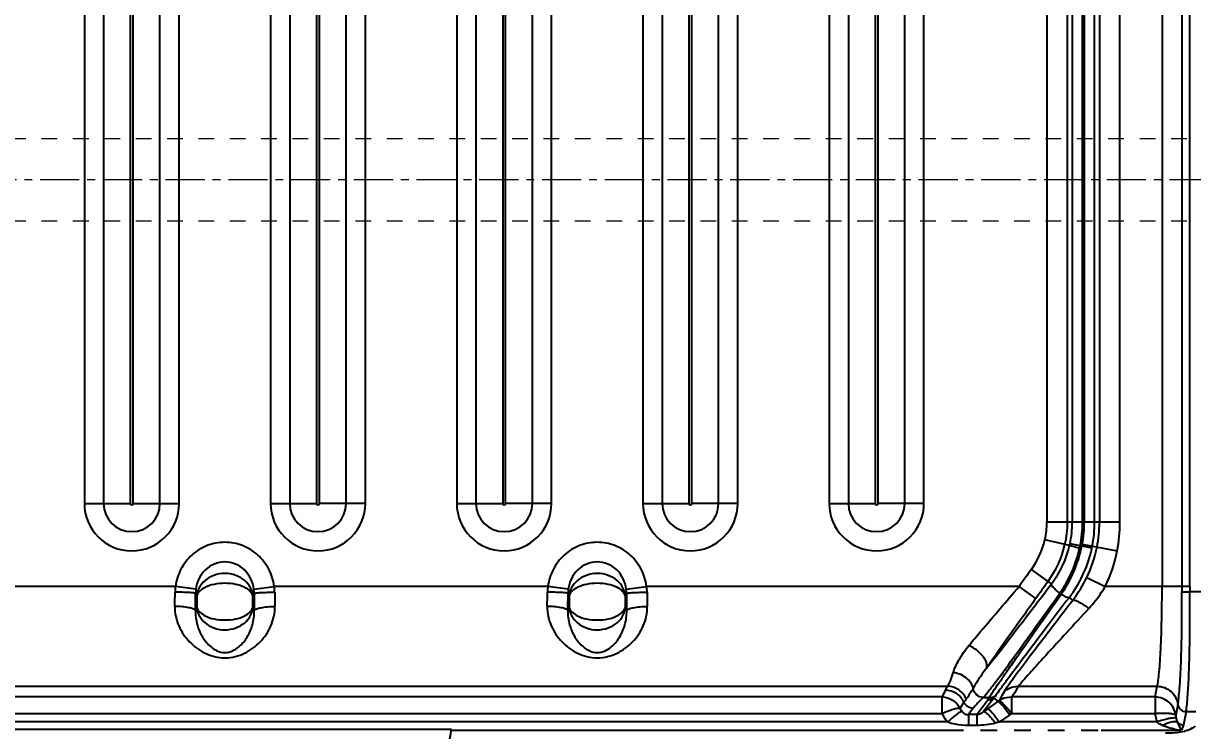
# Model space of a CAD drawing. Header units: millimetres. Extents: x 4797 to 6967, y -10922 to -3169.
# Drawn here: x 5606.8 to 5720.4, y -5954.5 to -5885.8 of the extents above; entities that cross this region are included whole.
import ezdxf

# ---------------------------------------------------------------- set-up
doc = ezdxf.new("R2010")
doc.units = ezdxf.units.MM
doc.header["$LTSCALE"] = 16.335
doc.header["$PDMODE"] = 3
doc.header["$PDSIZE"] = 0.3125
doc.linetypes.add('CENTER', pattern=[0.6, 0.375, -0.075, 0.075, -0.075])
doc.linetypes.add('HIDDEN', pattern=[0.2, 0.1, -0.1])
doc.layers.get('0').update_dxf_attribs({"linetype": 'CONTINUOUS'})
doc.layers.get('Defpoints').update_dxf_attribs({"linetype": 'CONTINUOUS'})
doc.layers.add('cool', color=153, linetype='HIDDEN', lineweight=9)
doc.layers.add('DEFAULT_2', color=8, linetype='HIDDEN')
doc.styles.get("Standard").update_dxf_attribs({"font": 'txt', "width": 0.8})
doc.dimstyles.new('ISO-25', dxfattribs={"dimtxt": 8, "dimasz": 6, "dimexe": 0, "dimexo": 0, "dimgap": 0, "dimtad": 1, "dimdsep": 46, "dimtxsty": 'Standard', "dimcen": 0, "dimclrd": 4, "dimclre": 4, "dimclrt": 6, "dimazin": 0, "dimtfac": 1, "dimtofl": 0, "dimtmove": 0, "dimatfit": 3, "dimfxl": 0, "dimarcsym": 0})

# ---------------------------------------------------------------- blocks, each defined once
blk = doc.blocks.new('147')
at = {"layer": 'cool', "ltscale": 0.932966}
for p, q in [((229.57, -3849.57), (-211.77, -3849.57)), ((229.57, -3857.57), (-211.77, -3857.57))]:
    blk.add_line(p, q, dxfattribs=at)
at = {"layer": 'cool', "color": 1, "linetype": 'CENTER', "ltscale": 0.621977}
blk.add_line((243.9, -3853.57), (-226.1, -3853.57), dxfattribs=at)
blk = doc.blocks.new('*D141')
at = {"color": 4, "lineweight": -2, "transparency": 16777216}
for p, q in [((5580.38, -5964.99), (5770.74, -5964.99)), ((5770.74, -5964.99), (5782.74, -5966.99)), ((5782.74, -5966.99), (5805.14, -5966.99))]:
    blk.add_line(p, q, dxfattribs=at)
at = {"layer": 'Defpoints', "color": 0, "transparency": 16777216}
for p in [(5553.98, -5857.99), (5580.38, -5964.99)]:
    blk.add_point(p, dxfattribs=at)
at = {"color": 6, "transparency": 16777216, "insert": (5799.94, -5963.99), "char_height": 6, "attachment_point": 5, "bg_fill": 3, "box_fill_scale": 1.1, "bg_fill_color": 256, "bg_fill_true_color": 13158600, "bg_fill_transparency": 0}
blk.add_mtext('107', dxfattribs=at)
at = {"layer": 'Defpoints', "color": 0, "transparency": 16777216}
blk.add_point((5794.74, -5966.99), dxfattribs=at)
blk = doc.blocks.new('*D203')
at = {"color": 4, "lineweight": -2, "transparency": 16777216}
blk.add_line((5741.1, -5982.99), (5805.94, -5982.99), dxfattribs=at)
at = {"layer": 'Defpoints', "color": 0, "transparency": 16777216}
for p in [(5553.98, -5857.99), (5741.1, -5982.99)]:
    blk.add_point(p, dxfattribs=at)
at = {"color": 6, "transparency": 16777216, "insert": (5800.34, -5979.99), "char_height": 6, "attachment_point": 5, "bg_fill": 3, "box_fill_scale": 1.1, "bg_fill_color": 256, "bg_fill_true_color": 13158600, "bg_fill_transparency": 0}
blk.add_mtext('125', dxfattribs=at)
at = {"layer": 'Defpoints', "color": 0, "transparency": 16777216}
blk.add_point((5794.74, -5982.99), dxfattribs=at)
blk = doc.blocks.new('*D204')
at = {"color": 4, "lineweight": -2, "transparency": 16777216}
blk.add_line((5767.78, -6017.99), (5805.14, -6017.99), dxfattribs=at)
at = {"layer": 'Defpoints', "color": 0, "transparency": 16777216}
for p in [(5553.98, -5857.99), (5767.78, -6017.99)]:
    blk.add_point(p, dxfattribs=at)
at = {"color": 6, "transparency": 16777216, "insert": (5799.94, -6014.99), "char_height": 6, "attachment_point": 5, "bg_fill": 3, "box_fill_scale": 1.1, "bg_fill_color": 256, "bg_fill_true_color": 13158600, "bg_fill_transparency": 0}
blk.add_mtext('160', dxfattribs=at)
at = {"layer": 'Defpoints', "color": 0, "transparency": 16777216}
blk.add_point((5794.74, -6017.99), dxfattribs=at)
blk = doc.blocks.new('*D144')
at = {"color": 4, "lineweight": -2, "transparency": 16777216}
blk.add_line((5635.98, -5969.39), (5635.98, -6061.81), dxfattribs=at)
at = {"layer": 'Defpoints', "color": 0, "transparency": 16777216}
for p in [(5553.98, -5857.99), (5635.98, -5969.39)]:
    blk.add_point(p, dxfattribs=at)
at = {"color": 6, "transparency": 16777216, "insert": (5632.98, -6057.81), "char_height": 6, "attachment_point": 5, "rotation": 90, "bg_fill": 3, "box_fill_scale": 1.1, "bg_fill_color": 256, "bg_fill_true_color": 13158600, "bg_fill_transparency": 0}
blk.add_mtext('82', dxfattribs=at)
at = {"layer": 'Defpoints', "color": 0, "transparency": 16777216}
blk.add_point((5635.98, -6053.81), dxfattribs=at)
blk = doc.blocks.new('*D145')
at = {"color": 4, "lineweight": -2, "transparency": 16777216}
blk.add_line((5703.98, -5967.89), (5703.98, -6064.21), dxfattribs=at)
at = {"layer": 'Defpoints', "color": 0, "transparency": 16777216}
for p in [(5553.98, -5857.99), (5703.98, -5967.89)]:
    blk.add_point(p, dxfattribs=at)
at = {"color": 6, "transparency": 16777216, "insert": (5700.98, -6059.01), "char_height": 6, "attachment_point": 5, "rotation": 90, "bg_fill": 3, "box_fill_scale": 1.1, "bg_fill_color": 256, "bg_fill_true_color": 13158600, "bg_fill_transparency": 0}
blk.add_mtext('150', dxfattribs=at)
at = {"layer": 'Defpoints', "color": 0, "transparency": 16777216}
blk.add_point((5703.98, -6053.81), dxfattribs=at)
blk = doc.blocks.new('*D205')
at = {"color": 4, "lineweight": -2, "transparency": 16777216}
blk.add_line((5758.98, -6014.88), (5758.98, -6065.81), dxfattribs=at)
at = {"layer": 'Defpoints', "color": 0, "transparency": 16777216}
for p in [(5553.98, -5857.99), (5758.98, -6014.88)]:
    blk.add_point(p, dxfattribs=at)
at = {"color": 6, "transparency": 16777216, "insert": (5755.98, -6059.81), "char_height": 6, "attachment_point": 5, "rotation": 90, "bg_fill": 3, "box_fill_scale": 1.1, "bg_fill_color": 256, "bg_fill_true_color": 13158600, "bg_fill_transparency": 0}
blk.add_mtext('205', dxfattribs=at)
at = {"layer": 'Defpoints', "color": 0, "transparency": 16777216}
blk.add_point((5758.98, -6053.81), dxfattribs=at)
blk = doc.blocks.new('*D175')
at = {"color": 4, "lineweight": -2, "transparency": 16777216}
for p, q in [((5771.06, -5963.49), (5783.06, -5957.64)), ((5783.06, -5957.64), (5811.86, -5957.64)), ((5708.38, -5963.49), (5771.06, -5963.49))]:
    blk.add_line(p, q, dxfattribs=at)
at = {"layer": 'Defpoints', "color": 0, "transparency": 16777216}
for p in [(5553.98, -5857.99), (5708.38, -5963.49)]:
    blk.add_point(p, dxfattribs=at)
at = {"color": 6, "transparency": 16777216, "insert": (5803.46, -5954.64), "char_height": 6, "attachment_point": 5, "bg_fill": 3, "box_fill_scale": 1.1, "bg_fill_color": 256, "bg_fill_true_color": 13158600, "bg_fill_transparency": 0}
blk.add_mtext('105.5', dxfattribs=at)
at = {"layer": 'Defpoints', "color": 0, "transparency": 16777216}
blk.add_point((5795.06, -5957.64), dxfattribs=at)
blk = doc.blocks.new('*D192')
at = {"color": 4, "lineweight": -2, "transparency": 16777216}
blk.add_line((5765.59, -5900.99), (5802.74, -5900.99), dxfattribs=at)
at = {"layer": 'Defpoints', "color": 0, "transparency": 16777216}
for p in [(5553.98, -5857.99), (5765.59, -5900.99)]:
    blk.add_point(p, dxfattribs=at)
at = {"color": 6, "transparency": 16777216, "insert": (5798.74, -5897.99), "char_height": 6, "attachment_point": 5, "bg_fill": 3, "box_fill_scale": 1.1, "bg_fill_color": 256, "bg_fill_true_color": 13158600, "bg_fill_transparency": 0}
blk.add_mtext('43', dxfattribs=at)
at = {"layer": 'Defpoints', "color": 0, "transparency": 16777216}
blk.add_point((5794.74, -5900.99), dxfattribs=at)
blk = doc.blocks.new('*D193')
at = {"color": 4, "lineweight": -2, "transparency": 16777216}
blk.add_line((5734.88, -5927.99), (5801.94, -5927.99), dxfattribs=at)
at = {"layer": 'Defpoints', "color": 0, "transparency": 16777216}
for p in [(5553.98, -5857.99), (5734.88, -5927.99)]:
    blk.add_point(p, dxfattribs=at)
at = {"color": 6, "transparency": 16777216, "insert": (5798.34, -5924.99), "char_height": 6, "attachment_point": 5, "bg_fill": 3, "box_fill_scale": 1.1, "bg_fill_color": 256, "bg_fill_true_color": 13158600, "bg_fill_transparency": 0}
blk.add_mtext('70', dxfattribs=at)
at = {"layer": 'Defpoints', "color": 0, "transparency": 16777216}
blk.add_point((5794.74, -5927.99), dxfattribs=at)
blk = doc.blocks.new('*D194')
at = {"color": 4, "lineweight": -2, "transparency": 16777216}
for p, q in [((5730.48, -5887.39), (5730.48, -6029.81)), ((5730.48, -6029.81), (5731.98, -6041.81)), ((5731.98, -6041.81), (5731.98, -6071.41))]:
    blk.add_line(p, q, dxfattribs=at)
at = {"layer": 'Defpoints', "color": 0, "transparency": 16777216}
for p in [(5553.98, -5857.99), (5730.48, -5887.39)]:
    blk.add_point(p, dxfattribs=at)
at = {"color": 6, "transparency": 16777216, "insert": (5728.98, -6062.61), "char_height": 6, "attachment_point": 5, "rotation": 90, "bg_fill": 3, "box_fill_scale": 1.1, "bg_fill_color": 256, "bg_fill_true_color": 13158600, "bg_fill_transparency": 0}
blk.add_mtext('176.5', dxfattribs=at)
at = {"layer": 'Defpoints', "color": 0, "transparency": 16777216}
blk.add_point((5731.98, -6053.81), dxfattribs=at)

msp = doc.modelspace()

# ---------------------------------------------------------------- linework, layer by layer
at = {"color": 7, "linetype": 'Continuous'}
for p, q in [((5612.693, -5788.732), (5612.693, -5932.447)), ((5614.558, -5788.732), (5614.558, -5932.447)), ((5617.156, -5788.732), (5617.156, -5932.447)), ((5617.443, -5932.447), (5617.443, -5788.732)), ((5620.041, -5932.447), (5620.041, -5788.732)), ((5621.905, -5932.447), (5621.905, -5788.732)), ((5630.783, -5788.732), (5630.783, -5932.447)), ((5632.648, -5788.732), (5632.648, -5932.447)), ((5635.246, -5788.732), (5635.246, -5932.447)), ((5635.533, -5932.447), (5635.533, -5788.732)), ((5638.131, -5932.447), (5638.131, -5788.732)), ((5639.995, -5932.447), (5639.995, -5788.732)), ((5648.873, -5788.732), (5648.873, -5932.447)), ((5650.738, -5788.732), (5650.738, -5932.447)), ((5653.336, -5788.732), (5653.336, -5932.447)), ((5653.623, -5932.447), (5653.623, -5788.732)), ((5656.221, -5932.447), (5656.221, -5788.732)), ((5658.085, -5932.447), (5658.085, -5788.732)), ((5666.963, -5788.732), (5666.963, -5932.447)), ((5668.828, -5788.732), (5668.828, -5932.447)), ((5671.426, -5788.732), (5671.426, -5932.447)), ((5671.713, -5932.447), (5671.713, -5788.732)), ((5674.311, -5932.447), (5674.311, -5788.732)), ((5676.175, -5932.447), (5676.175, -5788.732)), ((5685.053, -5788.732), (5685.053, -5932.447)), ((5686.918, -5788.732), (5686.918, -5932.447)), ((5689.516, -5788.732), (5689.516, -5932.447)), ((5689.803, -5932.447), (5689.803, -5788.732)), ((5692.401, -5932.447), (5692.401, -5788.732)), ((5694.265, -5932.447), (5694.265, -5788.732)), ((5717.399, -5792.451), (5717.399, -5940.514)), ((5719.325, -5792.451), (5719.325, -5940.514)), ((5720.096, -5940.514), (5720.096, -5792.451)), ((5706.209, -5793.757), (5706.209, -5934.276)), ((5708.211, -5934.276), (5708.211, -5793.757)), ((5708.674, -5793.757), (5708.674, -5934.276)), ((5709.675, -5934.276), (5709.675, -5793.757)), ((5709.843, -5793.757), (5709.843, -5934.276)), ((5710.844, -5934.276), (5710.844, -5793.757)), ((5711.307, -5793.757), (5711.307, -5934.276)), ((5713.309, -5934.276), (5713.309, -5793.757)), ((5612.693, -5932.447), (5617.156, -5932.447)), ((5617.443, -5932.447), (5621.905, -5932.447)), ((5630.783, -5932.447), (5635.246, -5932.447)), ((5639.995, -5932.447), (5635.533, -5932.447)), ((5648.873, -5932.447), (5653.336, -5932.447)), ((5658.085, -5932.447), (5653.623, -5932.447)), ((5666.963, -5932.447), (5671.426, -5932.447)), ((5676.175, -5932.447), (5671.713, -5932.447)), ((5685.053, -5932.447), (5689.516, -5932.447)), ((5694.265, -5932.447), (5689.803, -5932.447)), ((5709.675, -5934.276), (5706.209, -5934.276)), ((5713.309, -5934.276), (5709.843, -5934.276)), ((5708.411, -5936.551), (5706.011, -5935.989)), ((5709.433, -5936.57), (5708.454, -5936.36)), ((5709.64, -5936.394), (5713.043, -5937.054)), ((5709.604, -5936.57), (5709.433, -5936.57)), ((5709.604, -5936.57), (5710.584, -5936.777)), ((5706.652, -5940.267), (5704.704, -5938.854)), ((5710.085, -5939.635), (5711.884, -5940.514)), ((5621.552, -5940.514), (5594.957, -5940.514)), ((5623.53, -5940.78), (5621.552, -5940.514)), ((5629.158, -5940.78), (5631.137, -5940.514)), ((5657.732, -5940.514), (5631.137, -5940.514)), ((5659.71, -5940.78), (5657.732, -5940.514)), ((5665.338, -5940.78), (5667.317, -5940.514)), ((5703.51, -5940.514), (5667.317, -5940.514)), ((5705.141, -5941.676), (5703.51, -5940.514)), ((5720.096, -5940.514), (5711.884, -5940.514)), ((5719.327, -5941.043), (5720.099, -5941.034)), ((5721.16, -5941.034), (5720.097, -5941.034)), ((5623.613, -5941.474), (5623.507, -5941.19)), ((5623.613, -5941.474), (5623.613, -5942.515)), ((5629.181, -5941.19), (5629.076, -5941.474)), ((5629.076, -5942.515), (5629.076, -5941.474)), ((5659.793, -5941.474), (5659.687, -5941.19)), ((5659.793, -5941.474), (5659.793, -5942.515)), ((5665.361, -5941.19), (5665.256, -5941.474)), ((5665.256, -5942.515), (5665.256, -5941.474)), ((5708.722, -5941.84), (5708.389, -5941.576)), ((5623.489, -5942.848), (5623.613, -5942.515)), ((5629.076, -5942.515), (5629.2, -5942.848)), ((5659.669, -5942.848), (5659.793, -5942.515)), ((5665.256, -5942.515), (5665.38, -5942.848)), ((5411.402, -5950.222), (5696.567, -5950.222)), ((5703.465, -5950.222), (5716.931, -5950.222)), ((5716.727, -5951.266), (5716.931, -5950.222)), ((5696.013, -5951.266), (5411.956, -5951.266)), ((5696.013, -5951.266), (5696.013, -5952.859)), ((5698.146, -5951.762), (5697.766, -5952.341)), ((5699.045, -5952.356), (5698.581, -5952.973)), ((5699.393, -5952.973), (5700.475, -5951.538)), ((5700.021, -5951.315), (5700.619, -5951.315)), ((5701.047, -5951.377), (5700.065, -5952.68)), ((5700.456, -5952.401), (5701.462, -5951.69)), ((5701.047, -5951.377), (5701.462, -5951.69)), ((5716.727, -5951.266), (5702.777, -5951.266)), ((5702.777, -5951.266), (5702.777, -5952.859)), ((5716.727, -5951.266), (5716.727, -5952.859)), ((5718.927, -5951.981), (5718.722, -5953.026)), ((5411.956, -5952.859), (5696.013, -5952.859)), ((5699.393, -5952.973), (5698.581, -5952.973)), ((5698.581, -5952.973), (5698.581, -5953.995)), ((5699.393, -5952.973), (5699.393, -5953.995)), ((5702.605, -5952.986), (5701.6, -5953.697)), ((5702.777, -5952.859), (5716.727, -5952.859)), ((5719.725, -5952.683), (5719.472, -5953.978)), ((5719.725, -5952.683), (5720.665, -5952.683)), ((5696.576, -5953.697), (5411.392, -5953.697)), ((5648.379, -5954.422), (5562.09, -5954.422)), ((5647.348, -5960.267), (5648.379, -5954.422)), ((5648.366, -5954.493), (5696.484, -5954.493)), ((5698.581, -5953.995), (5699.393, -5953.995)), ((5716.905, -5953.697), (5701.6, -5953.697)), ((5711.484, -5954.493), (5719.26, -5954.493))]:
    msp.add_line(p, q, dxfattribs=at)
for centre, radius, start, end in [((5617.299, -5932.447), 4.606, 180, 360), ((5617.299, -5932.447), 2.741, 180, 0), ((5617.299, -5932.447), 0.144, 180, 0), ((5635.389, -5932.447), 4.606, 180, 360), ((5635.389, -5932.447), 2.741, 180, 0), ((5635.389, -5932.447), 0.144, 180, 0), ((5653.479, -5932.447), 4.606, 180, 360), ((5653.479, -5932.447), 2.741, 180, 0), ((5653.479, -5932.447), 0.144, 180, 0), ((5671.569, -5932.447), 4.606, 180, 360), ((5671.569, -5932.447), 2.741, 180, 0), ((5671.569, -5932.447), 0.144, 180, 0), ((5689.659, -5932.447), 4.606, 180, 360), ((5689.659, -5932.447), 2.741, 180, 0), ((5689.659, -5932.447), 0.144, 180, 0), ((5698.704, -5934.276), 7.505, 346.80674, 0), ((5698.704, -5934.276), 9.507, 346.80674, 0), ((5698.704, -5934.276), 9.97, 347.93168, 0), ((5698.704, -5934.276), 10.971, 347.93168, 360), ((5698.704, -5934.276), 11.139, 349.03572, 0), ((5698.704, -5934.276), 12.14, 349.03572, 0), ((5698.704, -5934.276), 12.603, 349.03572, 0), ((5698.704, -5934.276), 14.605, 349.03572, 360), ((5698.244, -5934.177), 9.977, 324.0844, 346.85611), ((5699.352, -5934.414), 9.307, 346.72659, 347.93157), ((5699.423, -5934.415), 10.407, 348.05197, 349.03589), ((5698.781, -5934.267), 9.897, 322.68328, 346.65635), ((5698.773, -5934.276), 12.073, 322.79803, 346.38529), ((5697.397, -5934.155), 12.444, 341.03186, 348.81141), ((5697.939, -5934.276), 11.72, 347.59012, 348.71487), ((5699.388, -5934.404), 11.908, 333.94298, 349.01685), ((5698.815, -5934.285), 12.03, 346.37888, 347.4724), ((5698.858, -5934.295), 11.985, 347.47268, 348.04875), ((5699.423, -5934.415), 11.408, 348.05197, 349.0359), ((5699.388, -5934.404), 13.909, 333.94337, 349.01961), ((5892.511, -6075.159), 232.057, 144.02873, 144.53376), ((5698.286, -5933.87), 13.131, 322.62954, 333.96), ((5625.173, -5941.102), 3.668, 170.78524, 179.62607), ((5626.887, -5941.174), 3.38, 173.3061, 180.26867), ((5625.799, -5941.175), 3.383, 359.73438, 6.6916), ((5627.514, -5941.102), 3.669, 0.37559, 9.2131), ((5661.353, -5941.102), 3.668, 170.78524, 179.62607), ((5663.067, -5941.174), 3.38, 173.3061, 180.26867), ((5661.979, -5941.175), 3.383, 359.73438, 6.6916), ((5663.694, -5941.102), 3.669, 0.37559, 9.2131), ((5895.571, -6077.414), 233.856, 144.02212, 144.51894), ((5767.448, -5940.512), 48.123, 180.00246, 180.63193), ((5767.447, -5940.512), 47.351, 180.00249, 180.63196), ((5528.256, -5940.534), 93.25, 358.81693, 359.66604), ((5489.332, -5940.539), 134.177, 359.01385, 359.72197), ((5763.366, -5940.539), 134.186, 180.27806, 180.98612), ((5724.439, -5940.534), 93.257, 180.33394, 181.18298), ((5564.436, -5940.534), 93.25, 358.81693, 359.66604), ((5525.512, -5940.539), 134.177, 359.01385, 359.72197), ((5799.546, -5940.539), 134.186, 180.27806, 180.98612), ((5760.619, -5940.534), 93.257, 180.33394, 181.18298), ((5698.007, -5934.452), 11.593, 324.64036, 325.27439), ((5698.156, -5934.602), 11.563, 324.7986, 325.47844), ((5761.39, -5983.675), 72.969, 153.04362, 153.63158), ((5699.497, -5948.946), 3.375, 305.61632, 307.88069), ((5698.731, -5951.643), 2.978, 204.08655, 217.23556), ((5698.654, -5951.699), 2.883, 217.28333, 223.8788), ((5757.172, -6032.545), 98.182, 125.28586, 125.56645), ((5699.557, -5948.686), 5.27, 305.33542, 307.65553), ((5719.965, -5952.609), 3.248, 184.41325, 194.55597), ((5719.895, -5952.626), 3.176, 194.5661, 199.70382), ((5741.798, -6124.105), 175.085, 103.27322, 103.405), ((5720.622, -5964.398), 11.328, 106.7514, 109.15473), ((5720.091, -5946.969), 7.57, 258.66071, 263.69471)]:
    msp.add_arc(centre, radius, start, end, dxfattribs=at)
for points, knots in [([(5631.137, -5940.514), (5631.059, -5939.937), (5630.7, -5938.801), (5629.615, -5937.389), (5628.099, -5936.448), (5626.344, -5936.115), (5624.589, -5936.448), (5623.073, -5937.389), (5621.988, -5938.801), (5621.63, -5939.937), (5621.552, -5940.514)], [0, 0, 0, 0, 0.125044, 0.2500445, 0.3750406, 0.5000226, 0.6249987, 0.7499874, 0.8749709, 1, 1, 1, 1]), ([(5667.317, -5940.514), (5667.239, -5939.937), (5666.88, -5938.801), (5665.795, -5937.389), (5664.279, -5936.448), (5662.524, -5936.115), (5660.769, -5936.448), (5659.253, -5937.389), (5658.168, -5938.801), (5657.81, -5939.937), (5657.732, -5940.514)], [0, 0, 0, 0, 0.125044, 0.2500445, 0.3750406, 0.5000226, 0.6249987, 0.7499874, 0.8749709, 1, 1, 1, 1]), ([(5707.536, -5941.056), (5707.755, -5940.74), (5708.577, -5939.42), (5709.134, -5937.937), (5709.385, -5936.795)], [0, 0, 0, 0, 0.2471473, 1, 1, 1, 1]), ([(5709.385, -5936.795), (5709.161, -5936.742), (5708.865, -5936.674), (5708.542, -5936.586), (5708.439, -5936.563), (5708.411, -5936.551)], [0, 0, 0, 0, 0.6878946, 0.9068263, 1, 1, 1, 1]), ([(5629.158, -5940.78), (5629.078, -5940.091), (5628.441, -5938.723), (5626.344, -5937.847), (5624.248, -5938.723), (5623.611, -5940.091), (5623.53, -5940.78)], [0, 0, 0, 0, 0.2520719, 0.499998, 0.7479241, 1, 1, 1, 1]), ([(5665.338, -5940.78), (5665.258, -5940.091), (5664.621, -5938.723), (5662.524, -5937.847), (5660.428, -5938.723), (5659.791, -5940.091), (5659.71, -5940.78)], [0, 0, 0, 0, 0.2520719, 0.499998, 0.7479241, 1, 1, 1, 1]), ([(5707.683, -5941.155), (5707.837, -5940.93), (5708.431, -5939.999), (5708.895, -5938.986), (5709.165, -5938.2)], [0, 0, 0, 0, 0.2469763, 1, 1, 1, 1]), ([(5629.076, -5941.474), (5629.055, -5941.192), (5628.885, -5940.608), (5628.285, -5939.877), (5627.399, -5939.375), (5626.343, -5939.196), (5625.288, -5939.376), (5624.402, -5939.878), (5623.803, -5940.609), (5623.634, -5941.192), (5623.613, -5941.474)], [0, 0, 0, 0, 0.1106501, 0.2297623, 0.3605063, 0.5001503, 0.6397285, 0.7704222, 0.8894202, 1, 1, 1, 1]), ([(5665.256, -5941.474), (5665.235, -5941.192), (5665.065, -5940.608), (5664.465, -5939.877), (5663.579, -5939.375), (5662.523, -5939.196), (5661.468, -5939.376), (5660.582, -5939.878), (5659.983, -5940.609), (5659.814, -5941.192), (5659.793, -5941.474)], [0, 0, 0, 0, 0.1106501, 0.2297623, 0.3605063, 0.5001503, 0.6397285, 0.7704222, 0.8894202, 1, 1, 1, 1]), ([(5629.076, -5941.474), (5629.007, -5941.081), (5628.344, -5940.571), (5627.358, -5940.28), (5626.345, -5940.176), (5625.332, -5940.28), (5624.345, -5940.571), (5623.682, -5941.081), (5623.613, -5941.474)], [0, 0, 0, 0, 0.1894105, 0.3331197, 0.4999134, 0.6667395, 0.8105152, 1, 1, 1, 1]), ([(5665.256, -5941.474), (5665.187, -5941.081), (5664.524, -5940.571), (5663.538, -5940.28), (5662.525, -5940.176), (5661.512, -5940.28), (5660.525, -5940.571), (5659.862, -5941.081), (5659.793, -5941.474)], [0, 0, 0, 0, 0.1894105, 0.3331197, 0.4999134, 0.6667395, 0.8105152, 1, 1, 1, 1]), ([(5698.635, -5946.257), (5699.012, -5945.802), (5700.624, -5943.876), (5702.263, -5941.974), (5703.51, -5940.514)], [0, 0, 0, 0, 0.2354288, 1, 1, 1, 1]), ([(5700.338, -5948.459), (5701.291, -5947.277), (5703.393, -5944.544), (5705.484, -5941.803), (5706.652, -5940.267)], [0, 0, 0, 0, 0.440301, 1, 1, 1, 1]), ([(5707.462, -5941.161), (5707.345, -5941.081), (5707.13, -5940.911), (5706.859, -5940.658), (5706.7, -5940.452), (5706.638, -5940.311), (5706.652, -5940.267)], [0, 0, 0, 0, 0.3447751, 0.6676168, 0.8877657, 1, 1, 1, 1]), ([(5710.291, -5942.656), (5710.743, -5942.166), (5711.298, -5941.463), (5711.77, -5940.707), (5711.884, -5940.514)], [0, 0, 0, 0, 0.7487287, 1, 1, 1, 1]), ([(5716.931, -5950.222), (5716.974, -5950.039), (5717.044, -5949.587), (5717.173, -5948.392), (5717.291, -5946.417), (5717.379, -5943.632), (5717.399, -5941.591), (5717.399, -5940.514)], [0, 0, 0, 0, 0.0579714, 0.1406727, 0.3706613, 0.6678245, 1, 1, 1, 1]), ([(5719.841, -5951.762), (5719.9, -5951.133), (5719.988, -5949.653), (5720.109, -5946.077), (5720.12, -5943.13), (5720.099, -5941.034)], [0, 0, 0, 0, 0.1764609, 0.414225, 1, 1, 1, 1]), ([(5623.507, -5941.19), (5623.488, -5941.178), (5623.42, -5941.167), (5623.292, -5941.146), (5623.097, -5941.129), (5622.731, -5941.104), (5622.193, -5941.086), (5621.74, -5941.079), (5621.505, -5941.078)], [0, 0, 0, 0, 0.0334406, 0.0995097, 0.1968572, 0.3238146, 0.6480197, 1, 1, 1, 1]), ([(5629.181, -5941.19), (5629.2, -5941.178), (5629.268, -5941.167), (5629.397, -5941.146), (5629.591, -5941.129), (5629.957, -5941.104), (5630.495, -5941.086), (5630.948, -5941.079), (5631.184, -5941.078)], [0, 0, 0, 0, 0.0334288, 0.0994737, 0.1967945, 0.323733, 0.6479484, 1, 1, 1, 1]), ([(5659.687, -5941.19), (5659.668, -5941.178), (5659.6, -5941.167), (5659.472, -5941.146), (5659.277, -5941.129), (5658.911, -5941.104), (5658.373, -5941.086), (5657.92, -5941.079), (5657.685, -5941.078)], [0, 0, 0, 0, 0.0334406, 0.0995097, 0.1968572, 0.3238146, 0.6480197, 1, 1, 1, 1]), ([(5665.361, -5941.19), (5665.38, -5941.178), (5665.448, -5941.167), (5665.577, -5941.146), (5665.771, -5941.129), (5666.137, -5941.104), (5666.675, -5941.086), (5667.128, -5941.079), (5667.364, -5941.078)], [0, 0, 0, 0, 0.0334288, 0.0994737, 0.1967945, 0.323733, 0.6479484, 1, 1, 1, 1]), ([(5700.021, -5951.315), (5700.201, -5951.126), (5700.599, -5950.645), (5701.574, -5949.376), (5703.082, -5947.302), (5705.164, -5944.397), (5706.668, -5942.281), (5707.462, -5941.161)], [0, 0, 0, 0, 0.0621783, 0.1485496, 0.3815453, 0.6728839, 1, 1, 1, 1]), ([(5705.141, -5941.676), (5704.308, -5942.842), (5702.701, -5945.099), (5701.1, -5947.359), (5700.338, -5948.459)], [0, 0, 0, 0, 0.5173869, 1, 1, 1, 1]), ([(5700.619, -5951.315), (5700.73, -5951.111), (5701.048, -5950.629), (5701.618, -5949.79), (5702.359, -5948.726), (5703.593, -5946.962), (5705.356, -5944.455), (5706.826, -5942.371), (5707.604, -5941.267)], [0, 0, 0, 0, 0.0569719, 0.1413608, 0.2486857, 0.3747908, 0.6690091, 1, 1, 1, 1]), ([(5708.389, -5941.576), (5707.609, -5942.608), (5706.133, -5944.561), (5704.1, -5947.257), (5702.642, -5949.199), (5701.736, -5950.419), (5701.392, -5950.899), (5701.257, -5951.104)], [0, 0, 0, 0, 0.3260723, 0.6170226, 0.8511742, 0.9380987, 1, 1, 1, 1]), ([(5702.078, -5950.719), (5702.189, -5950.524), (5702.49, -5950.065), (5703.33, -5948.905), (5704.713, -5947.083), (5706.622, -5944.578), (5708, -5942.78), (5708.722, -5941.84)], [0, 0, 0, 0, 0.0607977, 0.1482906, 0.3873342, 0.6794227, 1, 1, 1, 1]), ([(5707.604, -5941.267), (5707.757, -5941.371), (5707.976, -5941.504), (5708.244, -5941.592), (5708.357, -5941.597), (5708.389, -5941.576)], [0, 0, 0, 0, 0.6423458, 0.8676503, 1, 1, 1, 1]), ([(5708.722, -5941.84), (5708.745, -5941.83), (5708.815, -5941.829), (5709.004, -5941.874), (5709.333, -5942.028), (5709.787, -5942.301), (5710.119, -5942.53), (5710.291, -5942.656)], [0, 0, 0, 0, 0.0425782, 0.1103581, 0.3273258, 0.6425677, 1, 1, 1, 1]), ([(5718.927, -5951.981), (5718.967, -5951.775), (5719.033, -5951.268), (5719.152, -5949.926), (5719.258, -5947.706), (5719.33, -5944.566), (5719.336, -5942.262), (5719.327, -5941.043)], [0, 0, 0, 0, 0.0575952, 0.1398244, 0.3689383, 0.6660661, 1, 1, 1, 1]), ([(5621.486, -5942.459), (5621.469, -5942.788), (5621.544, -5943.445), (5621.949, -5944.657), (5622.844, -5945.982), (5624.133, -5946.932), (5625.345, -5947.381), (5626.347, -5947.501), (5627.348, -5947.378), (5628.271, -5947.039), (5629.083, -5946.541), (5630.021, -5945.717), (5630.93, -5944.391), (5631.218, -5943.106), (5631.202, -5942.459)], [0, 0, 0, 0, 0.0644292, 0.1275638, 0.2491458, 0.3706853, 0.4343489, 0.5003486, 0.5662895, 0.6298656, 0.6912756, 0.7517373, 0.8733385, 1, 1, 1, 1]), ([(5623.489, -5942.848), (5623.476, -5942.82), (5623.411, -5942.765), (5623.2, -5942.663), (5622.783, -5942.562), (5622.178, -5942.488), (5621.723, -5942.463), (5621.486, -5942.459)], [0, 0, 0, 0, 0.0449763, 0.1164087, 0.3412872, 0.6581736, 1, 1, 1, 1]), ([(5623.489, -5942.848), (5623.468, -5943.32), (5623.592, -5944.233), (5624.04, -5945.267), (5624.536, -5945.966), (5624.997, -5946.432), (5625.591, -5946.822), (5626.345, -5947), (5627.099, -5946.821), (5627.693, -5946.432), (5628.153, -5945.966), (5628.648, -5945.266), (5629.096, -5944.233), (5629.22, -5943.32), (5629.2, -5942.849)], [0, 0, 0, 0, 0.1299593, 0.2487908, 0.3066327, 0.3653369, 0.4282164, 0.5001307, 0.5719609, 0.6347555, 0.6934539, 0.7512705, 0.8700796, 1, 1, 1, 1]), ([(5623.613, -5942.515), (5623.634, -5942.798), (5623.803, -5943.381), (5624.403, -5944.112), (5625.29, -5944.615), (5626.345, -5944.794), (5627.4, -5944.614), (5628.286, -5944.111), (5628.885, -5943.381), (5629.055, -5942.798), (5629.076, -5942.515)], [0, 0, 0, 0, 0.1106762, 0.2297924, 0.3605362, 0.5001543, 0.6397154, 0.7704044, 0.8894034, 1, 1, 1, 1]), ([(5623.613, -5942.515), (5623.684, -5942.907), (5624.343, -5943.418), (5625.331, -5943.71), (5626.344, -5943.813), (5627.357, -5943.71), (5628.345, -5943.418), (5629.005, -5942.907), (5629.076, -5942.515)], [0, 0, 0, 0, 0.1893117, 0.3330637, 0.499998, 0.6669331, 0.8106856, 1, 1, 1, 1]), ([(5629.2, -5942.849), (5629.212, -5942.82), (5629.277, -5942.765), (5629.488, -5942.663), (5629.905, -5942.562), (5630.51, -5942.488), (5630.966, -5942.463), (5631.202, -5942.46)], [0, 0, 0, 0, 0.0449831, 0.1164201, 0.3413026, 0.6581853, 1, 1, 1, 1]), ([(5657.666, -5942.459), (5657.649, -5942.788), (5657.724, -5943.445), (5658.129, -5944.657), (5659.024, -5945.982), (5660.313, -5946.932), (5661.525, -5947.381), (5662.527, -5947.501), (5663.528, -5947.378), (5664.451, -5947.039), (5665.263, -5946.541), (5666.201, -5945.717), (5667.11, -5944.391), (5667.398, -5943.106), (5667.382, -5942.459)], [0, 0, 0, 0, 0.0644292, 0.1275638, 0.2491458, 0.3706853, 0.4343489, 0.5003486, 0.5662895, 0.6298656, 0.6912756, 0.7517373, 0.8733385, 1, 1, 1, 1]), ([(5659.669, -5942.848), (5659.656, -5942.82), (5659.591, -5942.765), (5659.38, -5942.663), (5658.963, -5942.562), (5658.358, -5942.488), (5657.903, -5942.463), (5657.666, -5942.459)], [0, 0, 0, 0, 0.0449763, 0.1164087, 0.3412872, 0.6581736, 1, 1, 1, 1]), ([(5659.669, -5942.848), (5659.648, -5943.32), (5659.772, -5944.233), (5660.22, -5945.267), (5660.716, -5945.966), (5661.177, -5946.432), (5661.771, -5946.822), (5662.525, -5947), (5663.279, -5946.821), (5663.873, -5946.432), (5664.333, -5945.966), (5664.828, -5945.266), (5665.276, -5944.233), (5665.4, -5943.32), (5665.38, -5942.849)], [0, 0, 0, 0, 0.1299593, 0.2487908, 0.3066327, 0.3653369, 0.4282164, 0.5001307, 0.5719609, 0.6347555, 0.6934539, 0.7512705, 0.8700796, 1, 1, 1, 1]), ([(5659.793, -5942.515), (5659.814, -5942.798), (5659.983, -5943.381), (5660.583, -5944.112), (5661.47, -5944.615), (5662.525, -5944.794), (5663.58, -5944.614), (5664.466, -5944.111), (5665.065, -5943.381), (5665.235, -5942.798), (5665.256, -5942.515)], [0, 0, 0, 0, 0.1106762, 0.2297924, 0.3605362, 0.5001543, 0.6397154, 0.7704044, 0.8894034, 1, 1, 1, 1]), ([(5659.793, -5942.515), (5659.864, -5942.907), (5660.523, -5943.418), (5661.511, -5943.71), (5662.524, -5943.813), (5663.537, -5943.71), (5664.525, -5943.418), (5665.185, -5942.907), (5665.256, -5942.515)], [0, 0, 0, 0, 0.1893117, 0.3330637, 0.499998, 0.6669331, 0.8106856, 1, 1, 1, 1]), ([(5665.38, -5942.849), (5665.392, -5942.82), (5665.457, -5942.765), (5665.668, -5942.663), (5666.085, -5942.562), (5666.69, -5942.488), (5667.146, -5942.463), (5667.382, -5942.46)], [0, 0, 0, 0, 0.0449831, 0.1164201, 0.3413026, 0.6581853, 1, 1, 1, 1]), ([(5710.292, -5942.656), (5709.565, -5943.444), (5708.174, -5944.955), (5706.492, -5946.79), (5705.282, -5948.119), (5704.527, -5948.956), (5703.927, -5949.637), (5703.589, -5950.043), (5703.465, -5950.222)], [0, 0, 0, 0, 0.3156154, 0.6044826, 0.7326417, 0.8448162, 0.9360451, 1, 1, 1, 1]), ([(5697.097, -5948.909), (5697.238, -5948.475), (5697.681, -5947.54), (5698.272, -5946.696), (5698.635, -5946.257)], [0, 0, 0, 0, 0.4451588, 1, 1, 1, 1]), ([(5700.338, -5948.459), (5700.401, -5948.311), (5700.386, -5948.013), (5700.224, -5947.642), (5699.92, -5947.181), (5699.392, -5946.683), (5698.891, -5946.376), (5698.635, -5946.257)], [0, 0, 0, 0, 0.1616211, 0.2755289, 0.4104681, 0.7152902, 1, 1, 1, 1]), ([(5696.567, -5950.222), (5696.688, -5950.062), (5696.875, -5949.618), (5697.012, -5949.169), (5697.097, -5948.909)], [0, 0, 0, 0, 0.4232243, 1, 1, 1, 1]), ([(5699.046, -5950.417), (5698.953, -5950.016), (5698.537, -5949.442), (5697.768, -5949.035), (5697.319, -5948.927), (5697.097, -5948.909)], [0, 0, 0, 0, 0.4754902, 0.7425307, 1, 1, 1, 1]), ([(5700.338, -5948.459), (5700.197, -5948.646), (5699.737, -5949.279), (5699.313, -5949.94), (5699.046, -5950.417)], [0, 0, 0, 0, 0.3002976, 1, 1, 1, 1]), ([(5698.146, -5951.762), (5697.986, -5951.429), (5697.466, -5950.843), (5696.72, -5950.61), (5696.349, -5950.597)], [0, 0, 0, 0, 0.4987923, 1, 1, 1, 1]), ([(5698.378, -5951.448), (5698.223, -5951.103), (5697.707, -5950.489), (5696.946, -5950.238), (5696.567, -5950.222)], [0, 0, 0, 0, 0.4995884, 1, 1, 1, 1]), ([(5699.046, -5950.417), (5698.989, -5950.516), (5698.784, -5950.87), (5698.562, -5951.217), (5698.378, -5951.448)], [0, 0, 0, 0, 0.2784389, 1, 1, 1, 1]), ([(5700.021, -5951.315), (5699.787, -5951.305), (5699.312, -5951.107), (5699.077, -5950.651), (5699.046, -5950.417)], [0, 0, 0, 0, 0.499235, 1, 1, 1, 1]), ([(5700.619, -5951.315), (5700.678, -5951.317), (5700.905, -5951.301), (5701.126, -5951.208), (5701.257, -5951.104)], [0, 0, 0, 0, 0.2611485, 1, 1, 1, 1]), ([(5701.257, -5951.104), (5701.243, -5951.126), (5701.179, -5951.221), (5701.107, -5951.312), (5701.047, -5951.377)], [0, 0, 0, 0, 0.225866, 1, 1, 1, 1]), ([(5701.569, -5951.61), (5701.61, -5951.543), (5701.786, -5951.25), (5701.953, -5950.952), (5702.078, -5950.719)], [0, 0, 0, 0, 0.2294511, 1, 1, 1, 1]), ([(5701.569, -5951.61), (5701.653, -5951.55), (5702.02, -5951.337), (5702.458, -5951.249), (5702.777, -5951.266)], [0, 0, 0, 0, 0.2453767, 1, 1, 1, 1]), ([(5702.078, -5950.719), (5702.172, -5950.633), (5702.578, -5950.34), (5703.095, -5950.207), (5703.465, -5950.222)], [0, 0, 0, 0, 0.2567983, 1, 1, 1, 1]), ([(5702.777, -5951.266), (5702.845, -5951.182), (5703.093, -5950.846), (5703.311, -5950.489), (5703.465, -5950.222)], [0, 0, 0, 0, 0.2596563, 1, 1, 1, 1]), ([(5716.931, -5950.222), (5717.168, -5950.225), (5717.654, -5950.326), (5718.497, -5950.804), (5718.875, -5951.515), (5718.927, -5951.981)], [0, 0, 0, 0, 0.2480888, 0.5088978, 1, 1, 1, 1]), ([(5696.013, -5951.266), (5696.369, -5951.278), (5697.083, -5951.492), (5697.597, -5952.032), (5697.766, -5952.341)], [0, 0, 0, 0, 0.5027201, 1, 1, 1, 1]), ([(5696.013, -5952.859), (5696.197, -5952.779), (5696.555, -5952.634), (5697.055, -5952.459), (5697.452, -5952.361), (5697.682, -5952.328), (5697.766, -5952.341)], [0, 0, 0, 0, 0.3277094, 0.6306006, 0.8613634, 1, 1, 1, 1]), ([(5698.378, -5951.448), (5698.316, -5951.525), (5698.237, -5951.628), (5698.163, -5951.736), (5698.146, -5951.762)], [0, 0, 0, 0, 0.7594269, 1, 1, 1, 1]), ([(5699.045, -5952.356), (5698.859, -5952.35), (5698.482, -5952.231), (5698.225, -5951.931), (5698.146, -5951.762)], [0, 0, 0, 0, 0.4994361, 1, 1, 1, 1]), ([(5700.021, -5951.315), (5699.932, -5951.402), (5699.592, -5951.734), (5699.257, -5952.076), (5699.045, -5952.356)], [0, 0, 0, 0, 0.2606269, 1, 1, 1, 1]), ([(5701.462, -5951.69), (5701.483, -5951.691), (5701.536, -5951.725), (5701.623, -5951.796), (5701.741, -5951.913), (5701.951, -5952.142), (5702.245, -5952.504), (5702.482, -5952.817), (5702.605, -5952.986)], [0, 0, 0, 0, 0.036368, 0.1021349, 0.197392, 0.3212369, 0.6402667, 1, 1, 1, 1]), ([(5701.569, -5951.61), (5701.59, -5951.61), (5701.646, -5951.641), (5701.738, -5951.708), (5701.863, -5951.82), (5702.085, -5952.041), (5702.395, -5952.391), (5702.647, -5952.695), (5702.777, -5952.859)], [0, 0, 0, 0, 0.036987, 0.1031446, 0.1986379, 0.322568, 0.6412788, 1, 1, 1, 1]), ([(5718.722, -5953.026), (5718.671, -5952.56), (5718.182, -5951.632), (5717.205, -5951.272), (5716.727, -5951.266)], [0, 0, 0, 0, 0.4947416, 1, 1, 1, 1]), ([(5718.927, -5951.981), (5718.949, -5952.167), (5719.142, -5952.539), (5719.534, -5952.681), (5719.725, -5952.683)], [0, 0, 0, 0, 0.4947234, 1, 1, 1, 1]), ([(5719.725, -5952.683), (5719.736, -5952.623), (5719.786, -5952.317), (5719.818, -5952.009), (5719.841, -5951.762)], [0, 0, 0, 0, 0.198793, 1, 1, 1, 1]), ([(5697.93, -5952.652), (5697.853, -5952.678), (5697.67, -5952.79), (5697.207, -5953.123), (5696.839, -5953.452), (5696.576, -5953.697)], [0, 0, 0, 0, 0.1411686, 0.3715431, 1, 1, 1, 1]), ([(5697.93, -5952.652), (5698.006, -5952.745), (5698.192, -5952.922), (5698.451, -5952.981), (5698.581, -5952.973)], [0, 0, 0, 0, 0.4805703, 1, 1, 1, 1]), ([(5699.393, -5952.973), (5699.451, -5952.969), (5699.695, -5952.927), (5699.917, -5952.798), (5700.065, -5952.68)], [0, 0, 0, 0, 0.2341209, 1, 1, 1, 1]), ([(5700.065, -5952.68), (5700.088, -5952.677), (5700.149, -5952.696), (5700.301, -5952.787), (5700.544, -5953.007), (5700.865, -5953.359), (5701.091, -5953.639), (5701.208, -5953.79)], [0, 0, 0, 0, 0.0435447, 0.112924, 0.3321204, 0.6449389, 1, 1, 1, 1]), ([(5700.457, -5952.401), (5700.478, -5952.403), (5700.53, -5952.437), (5700.618, -5952.507), (5700.736, -5952.624), (5700.946, -5952.854), (5701.239, -5953.216), (5701.477, -5953.529), (5701.6, -5953.697)], [0, 0, 0, 0, 0.0363924, 0.1022035, 0.1975083, 0.3213878, 0.6404019, 1, 1, 1, 1]), ([(5716.727, -5952.859), (5716.961, -5952.841), (5717.412, -5952.822), (5718.012, -5952.833), (5718.429, -5952.885), (5718.641, -5952.957), (5718.709, -5953.001), (5718.722, -5953.026)], [0, 0, 0, 0, 0.3465205, 0.6654557, 0.8888065, 0.9580725, 1, 1, 1, 1]), ([(5718.761, -5953.33), (5718.709, -5953.302), (5718.539, -5953.298), (5718.239, -5953.327), (5717.826, -5953.417), (5717.521, -5953.501), (5717.357, -5953.551)], [0, 0, 0, 0, 0.1223467, 0.3384375, 0.64081, 1, 1, 1, 1]), ([(5718.761, -5953.33), (5718.77, -5953.366), (5718.807, -5953.505), (5718.857, -5953.64), (5718.898, -5953.737)], [0, 0, 0, 0, 0.2611258, 1, 1, 1, 1]), ([(5718.898, -5953.737), (5718.71, -5953.655), (5718.175, -5953.699), (5717.721, -5953.898), (5717.464, -5954.04)], [0, 0, 0, 0, 0.4106303, 1, 1, 1, 1]), ([(5718.603, -5954.391), (5718.309, -5954.332), (5717.922, -5954.229), (5717.553, -5954.08), (5717.464, -5954.04)], [0, 0, 0, 0, 0.7539887, 1, 1, 1, 1]), ([(5717.747, -5954.764), (5718.044, -5954.764), (5718.604, -5954.739), (5719.368, -5954.633), (5719.953, -5954.475), (5720.272, -5954.315), (5720.365, -5954.215)], [0, 0, 0, 0, 0.3277627, 0.6198207, 0.8485892, 1, 1, 1, 1]), ([(5718.898, -5953.737), (5718.958, -5953.886), (5719.06, -5954.087), (5719.186, -5954.336), (5719.242, -5954.442), (5719.26, -5954.493)], [0, 0, 0, 0, 0.5741717, 0.8059221, 1, 1, 1, 1]), ([(5720.307, -5954.335), (5720.265, -5954.357), (5720.075, -5954.45), (5719.873, -5954.514), (5719.715, -5954.555)], [0, 0, 0, 0, 0.225312, 1, 1, 1, 1]), ([(5720.598, -5954.116), (5720.579, -5954.137), (5720.492, -5954.223), (5720.389, -5954.29), (5720.307, -5954.335)], [0, 0, 0, 0, 0.2344966, 1, 1, 1, 1])]:
    msp.add_open_spline(points, degree=3, knots=knots, dxfattribs=at)
for points in [[(5704.704, -5938.854), (5705.321, -5938.004), (5705.771, -5937.011), (5706.011, -5935.989)], [(5696.567, -5950.222), (5696.489, -5950.344), (5696.414, -5950.468), (5696.349, -5950.597)], [(5697.766, -5952.341), (5697.801, -5952.453), (5697.856, -5952.561), (5697.93, -5952.652)], [(5700.475, -5951.538), (5700.528, -5951.467), (5700.575, -5951.392), (5700.619, -5951.315)], [(5700.475, -5951.538), (5700.673, -5951.544), (5700.882, -5951.486), (5701.047, -5951.377)], [(5718.722, -5953.026), (5718.724, -5953.128), (5718.737, -5953.231), (5718.761, -5953.33)], [(5696.576, -5953.697), (5696.804, -5953.771), (5697.037, -5953.833), (5697.272, -5953.879)], [(5697.272, -5953.879), (5697.702, -5953.962), (5698.143, -5953.996), (5698.581, -5953.995)], [(5699.393, -5953.995), (5700.002, -5953.995), (5700.616, -5953.931), (5701.208, -5953.79)], [(5716.905, -5953.697), (5717.065, -5953.846), (5717.264, -5953.952), (5717.464, -5954.04)], [(5718.898, -5953.737), (5718.997, -5953.836), (5719.128, -5953.908), (5719.262, -5953.946)], [(5719.364, -5954.33), (5719.336, -5954.388), (5719.301, -5954.444), (5719.26, -5954.493)], [(5719.262, -5953.946), (5719.33, -5953.965), (5719.401, -5953.977), (5719.472, -5953.978)], [(5719.472, -5953.978), (5719.449, -5954.098), (5719.418, -5954.22), (5719.364, -5954.33)]]:
    msp.add_open_spline(points, degree=3, dxfattribs=at)
at = {"layer": 'DEFAULT_2', "color": 8, "linetype": 'HIDDEN'}
msp.add_line((5696.484, -5954.493), (5711.484, -5954.493), dxfattribs=at)

# ---------------------------------------------------------------- block references
msp.add_blockref('147', (5545.088, -2047.424))

# ---------------------------------------------------------------- next in the draw order: dimensions: what is measured, and where the dimension line sits
dim = msp.add_ordinate_dim(feature_location=(5580.384, -5964.99), offset=(214.356, -2), dtype=0, origin=(5553.984, -5857.99), dimstyle='ISO-25', override={"dimtxt": 6, "dimfxl": 1.25})
dim.commit()
dim.dimension.update_dxf_attribs({"geometry": '*D141', "text_midpoint": (5799.94, -5963.99)})

# ---------------------------------------------------------------- next in the draw order: dimensions: what is measured, and where the dimension line sits
dim = msp.add_ordinate_dim(feature_location=(5741.099, -5982.99), offset=(53.641, 0), dtype=0, origin=(5553.984, -5857.99), dimstyle='ISO-25', override={"dimtxt": 6, "dimfxl": 1.25})
dim.commit()
dim.dimension.update_dxf_attribs({"geometry": '*D203', "text_midpoint": (5800.34, -5979.99)})

# ---------------------------------------------------------------- next in the draw order: dimensions: what is measured, and where the dimension line sits
dim = msp.add_ordinate_dim(feature_location=(5767.784, -6017.99), offset=(26.956, 0), dtype=0, origin=(5553.984, -5857.99), dimstyle='ISO-25', override={"dimtxt": 6, "dimfxl": 1.25})
dim.commit()
dim.dimension.update_dxf_attribs({"geometry": '*D204', "text_midpoint": (5799.94, -6014.99)})

# ---------------------------------------------------------------- next in the draw order: dimensions: what is measured, and where the dimension line sits
dim = msp.add_ordinate_dim(feature_location=(5635.984, -5969.39), offset=(0, -84.416), dtype=1, origin=(5553.984, -5857.99), dimstyle='ISO-25', override={"dimtxt": 6, "dimfxl": 1.25})
dim.commit()
dim.dimension.update_dxf_attribs({"geometry": '*D144', "text_midpoint": (5632.984, -6057.806)})

# ---------------------------------------------------------------- next in the draw order: dimensions: what is measured, and where the dimension line sits
dim = msp.add_ordinate_dim(feature_location=(5703.984, -5967.89), offset=(0, -85.916), dtype=1, origin=(5553.984, -5857.99), dimstyle='ISO-25', override={"dimtxt": 6, "dimfxl": 1.25})
dim.commit()
dim.dimension.update_dxf_attribs({"geometry": '*D145', "text_midpoint": (5700.984, -6059.006)})

# ---------------------------------------------------------------- next in the draw order: dimensions: what is measured, and where the dimension line sits
dim = msp.add_ordinate_dim(feature_location=(5758.984, -6014.884), offset=(0, -38.922), dtype=1, origin=(5553.984, -5857.99), dimstyle='ISO-25', override={"dimtxt": 6, "dimfxl": 1.25})
dim.commit()
dim.dimension.update_dxf_attribs({"geometry": '*D205', "text_midpoint": (5755.984, -6059.806)})

# ---------------------------------------------------------------- next in the draw order: dimensions: what is measured, and where the dimension line sits
dim = msp.add_ordinate_dim(feature_location=(5708.384, -5963.49), offset=(86.679, 5.85), dtype=0, origin=(5553.984, -5857.99), dimstyle='ISO-25', override={"dimtxt": 6, "dimfxl": 1.25})
dim.commit()
dim.dimension.update_dxf_attribs({"geometry": '*D175', "text_midpoint": (5803.463, -5954.639)})

# ---------------------------------------------------------------- next in the draw order: dimensions: what is measured, and where the dimension line sits
dim = msp.add_ordinate_dim(feature_location=(5765.591, -5900.99), offset=(29.149, 0), dtype=0, origin=(5553.984, -5857.99), dimstyle='ISO-25', override={"dimtxt": 6, "dimfxl": 1.25})
dim.commit()
dim.dimension.update_dxf_attribs({"geometry": '*D192', "text_midpoint": (5798.74, -5897.99)})

# ---------------------------------------------------------------- next in the draw order: dimensions: what is measured, and where the dimension line sits
dim = msp.add_ordinate_dim(feature_location=(5734.884, -5927.99), offset=(59.856, 0), dtype=0, origin=(5553.984, -5857.99), dimstyle='ISO-25', override={"dimtxt": 6, "dimfxl": 1.25})
dim.commit()
dim.dimension.update_dxf_attribs({"geometry": '*D193', "text_midpoint": (5798.34, -5924.99)})

# ---------------------------------------------------------------- next in the draw order: dimensions: what is measured, and where the dimension line sits
dim = msp.add_ordinate_dim(feature_location=(5730.484, -5887.39), offset=(1.5, -166.416), dtype=1, origin=(5553.984, -5857.99), dimstyle='ISO-25', override={"dimtxt": 6, "dimfxl": 1.25})
dim.commit()
dim.dimension.update_dxf_attribs({"geometry": '*D194', "text_midpoint": (5728.984, -6062.606)})

doc.saveas('drawing.dxf')
